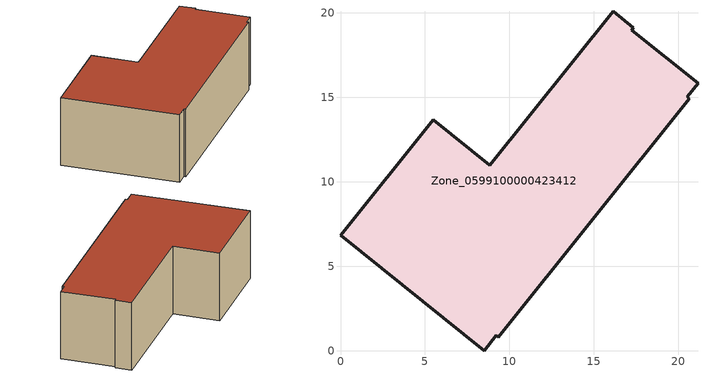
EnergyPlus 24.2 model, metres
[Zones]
Zone_0599100000423412
 floor ground (C_G): 20.53,15.02 20.67,14.91 9.35,0.78 9.22,0.9 8.51,0 0,6.83 5.49,13.68 8.85,10.98 16.16,20.09 17.35,19.13 17.24,18.99 21.18,15.84 z0
 wall outside (C_F): 21.18,15.84 17.24,18.99 17.35,19.13 16.16,20.09 8.85,10.98 5.49,13.68 0,6.83 8.51,0 9.22,0.9 9.35,0.78 20.67,14.91 20.53,15.02 21.18,15.84 z0:6.56
 roof outside (C_R): 9.35,0.78 20.67,14.91 20.53,15.02 21.18,15.84 17.24,18.99 17.35,19.13 16.16,20.09 8.85,10.98 5.49,13.68 0,6.83 8.51,0 9.22,0.9 z6.56
[BUILDING]
Pand.0599100000423412: North Axis=0; Terrain=City; Loads Convergence Tolerance Value=0.04; Temperature Convergence Tolerance Value=0.4; Solar Distribution=FullExterior; Maximum Number of Warmup Days=25; Minimum Number of Warmup Days=1
[Site:Location]
Rotterdam.The.Hague.AP_ZH_NLD Design_Conditions: Latitude=51.96; Longitude=4.45; Time Zone=1; Elevation=-4.5
[SITE:GROUNDTEMPERATURE:BUILDINGSURFACE]
18, 18, 18, 18, 18, 18, 18, 18, 18, 18, 18, 18
[MATERIAL] Thermal Absorptance=0.9; Solar Absorptance=0.7; Visible Absorptance=0.7
Name | Roughness | Thickness | Conductivity | Density | Specific Heat
G.D.1992-2005 | MediumSmooth | 0.15 | 0.06 | 540 | 1210
F.D.1992-2005 | Rough | 0.3 | 0.12 | 1920 | 840
R.D.1992-2005 | MediumRough | 0.2 | 0.08 | 1500 | 1000
[CONSTRUCTION]
C_G: G.D.1992-2005
C_F: F.D.1992-2005
C_R: R.D.1992-2005
[ZONE]
Zone_0599100000423412: Type=1; Multiplier=1; Ceiling Height=Autocalculate; Volume=Autocalculate; Floor Area=autocalculate; Part of Total Floor Area=Yes
[ZONEINFILTRATION:DESIGNFLOWRATE]
Infil_Zone_0599100000423412: Zone or ZoneList or Space or SpaceList=Zone_0599100000423412; Schedule=AlwaysOn; Design Flow Rate Calculation Method=Flow/Area; Flow Rate per Floor Area=0.0021; Constant Term Coefficient=1; Temperature Term Coefficient=0; Velocity Term Coefficient=0; Velocity Squared Term Coefficient=0
[HVACTEMPLATE:ZONE:IDEALLOADSAIRSYSTEM]
Zone_0599100000423412: Maximum Heating Supply Air Temperature=50; Minimum Cooling Supply Air Temperature=13; Maximum Heating Supply Air Humidity Ratio=0.0156; Minimum Cooling Supply Air Humidity Ratio=0.0077; Heating Limit=NoLimit; Cooling Limit=NoLimit; Dehumidification Control Type=ConstantSensibleHeatRatio; Cooling Sensible Heat Ratio=0.7; Dehumidification Setpoint=60; Humidification Control Type=None; Humidification Setpoint=30; Outdoor Air Method=None; Outdoor Air Flow Rate per Person=0.00944; Outdoor Air Flow Rate per Zone Floor Area=0; Outdoor Air Flow Rate per Zone=0; Demand Controlled Ventilation Type=None; Outdoor Air Economizer Type=NoEconomizer; Heat Recovery Type=None; Sensible Heat Recovery Effectiveness=0.7; Latent Heat Recovery Effectiveness=0.65
[ZONECONTROL:THERMOSTAT]
ThermostatControl_Zone_0599100000423412: Zone or ZoneList=Zone_0599100000423412; Control Type Schedule=DualSetpointControlType; Control 1=Thermostat_Zone_0599100000423412; Temperature Difference Between Cutout And Setpoint=0
[THERMOSTATSETPOINT:DUALSETPOINT]
Thermostat_Zone_0599100000423412: Heating Setpoint Temperature Schedule=HeatingSetpoint_Zone_0599100000423412; Cooling Setpoint Temperature Schedule=CoolingSetpoint_Zone_0599100000423412
[SCHEDULE:COMPACT]
HeatingSetpoint_Zone_0599100000423412: Through: 12/31, For: AllDays, Until: 24:00, 21
CoolingSetpoint_Zone_0599100000423412: Through: 12/31, For: AllDays, Until: 24:00, 24
DualSetpointControlType: Through: 12/31, For: AllDays, Until: 24:00, 4
AlwaysOn: Through: 12/31, For: AllDays, Until: 24:00, 1
